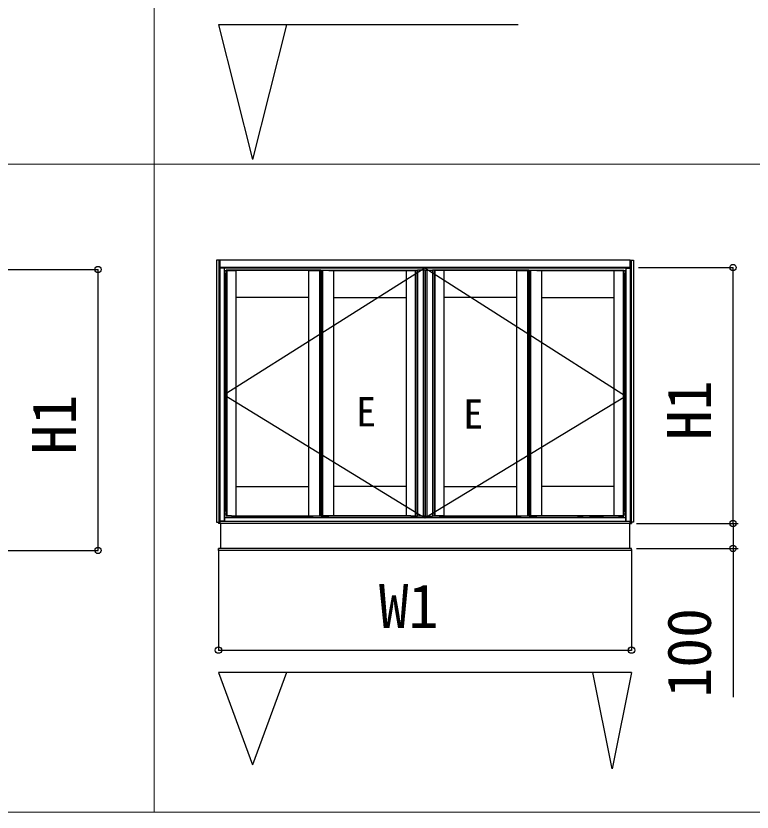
# Model space of a CAD drawing. Units: millimetres, scale not verified. Extents: x -10500 to 10500, y -15656 to 15563.
# Drawn here: x -2615 to 342, y -11798 to -8603 of the extents above; entities that cross this region are included whole.
import ezdxf
from ezdxf.enums import TextEntityAlignment as Align

# ---------------------------------------------------------------- set-up
doc = ezdxf.new("R2010")
doc.units = ezdxf.units.MM
doc.header["$LTSCALE"] = 80
doc.layers.add('0-1_TABLE1', color=7, linetype='Continuous', lineweight=18)
doc.layers.add('0-3_YKK_A1', color=4, linetype='Continuous')
doc.layers.add('0-4_YKK_D', color=6, linetype='Continuous')
doc.styles.add('ＭＳ ゴシック', font='')
doc.styles.get('ＭＳ ゴシック').set_extended_font_data('MS Gothic')

msp = doc.modelspace()

# ---------------------------------------------------------------- linework, layer by layer
at = {"layer": '0-1_TABLE1'}
for p, q in [((-2059.05, -1437.98), (-2059.05, -11797.98)), ((-8900, -9197.98), (3040.95, -9197.98)), ((-8900, -11797.98), (3040.95, -11797.98))]:
    msp.add_line(p, q, dxfattribs=at)
at = {"layer": '0-3_YKK_A1'}
for p, q in [((-1796.05, -9582.98), (-1809.05, -9582.98)), ((-1809.05, -9582.98), (-1809.05, -10633.98)), ((-1800.25, -9582.98), (-1800.25, -10633.98)), ((-1796.05, -9582.98), (-1796.05, -10639.98)), ((-148.55, -9582.98), (-1795.55, -9582.98)), ((-1795.55, -9615.98), (-1795.55, -9582.98)), ((-148.55, -9615.98), (-148.55, -9582.98)), ((-148.05, -9582.98), (-148.05, -10639.98)), ((-148.05, -9582.98), (-135.05, -9582.98)), ((-143.85, -9582.98), (-143.85, -10633.98)), ((-135.05, -9582.98), (-135.05, -10633.98)), ((-1778.05, -9615.98), (-1796.05, -9615.98)), ((-148.55, -9612.98), (-1795.55, -9612.98)), ((-148.55, -9614.98), (-1795.55, -9614.98)), ((-1781.65, -9615.98), (-1781.65, -9614.98)), ((-1780.55, -9615.98), (-1780.55, -9614.98)), ((-1778.05, -9615.98), (-1778.05, -10630.98)), ((-166.05, -9615.98), (-166.05, -10630.98)), ((-166.05, -9615.98), (-148.05, -9615.98)), ((-163.55, -9615.98), (-163.55, -9614.98)), ((-162.45, -9615.98), (-162.45, -9614.98)), ((-1770.55, -9626.48), (-1778.05, -9626.48)), ((-1778.05, -9626.78), (-1777.55, -9626.78)), ((-1777.55, -9626.78), (-1777.55, -10630.98)), ((-1770.55, -9637.48), (-1777.55, -9637.48)), ((-1770.55, -9639.98), (-1777.55, -9639.98)), ((-1770.55, -9643.98), (-1777.55, -9643.98)), ((-1770.55, -9647.48), (-1777.55, -9647.48)), ((-1773.05, -9647.78), (-1773.05, -9710.48)), ((-1770.55, -9647.78), (-1773.05, -9647.78)), ((-1770.55, -9624.98), (-1770.55, -10608.98)), ((-1770.55, -9624.98), (-1731.05, -9624.98)), ((-1770.55, -9647.78), (-1770.55, -10589.98)), ((-1768.05, -9624.98), (-1768.05, -10608.98)), ((-1767.75, -9624.98), (-1767.75, -9622.98)), ((-1749.55, -9622.98), (-1749.55, -9624.98)), ((-1421.05, -9622.98), (-1749.55, -9622.98)), ((-1421.05, -9624.98), (-1749.55, -9624.98)), ((-1731.05, -9624.98), (-1731.05, -10608.98)), ((-1439.55, -9624.98), (-1439.55, -10608.98)), ((-1439.55, -9624.98), (-1396.05, -9624.98)), ((-1421.05, -9622.98), (-1421.05, -9624.98)), ((-1421.05, -9624.98), (-1421.05, -9623.48)), ((-1421.05, -9624.98), (-1390.05, -9624.98)), ((-1390.55, -9622.98), (-1420.55, -9622.99)), ((-1396.05, -9624.98), (-1396.05, -10608.98)), ((-1396.05, -9624.98), (-1388.05, -9624.98)), ((-1396.05, -9624.98), (-1396.05, -10608.98)), ((-1391.05, -9624.98), (-1391.05, -10608.98)), ((-1383.05, -9624.98), (-1391.05, -9624.98)), ((-1390.05, -9624.98), (-1390.05, -9623.47)), ((-1390.05, -9624.98), (-1390.05, -10608.98)), ((-1389.05, -9624.98), (-1389.05, -9623.47)), ((-1358.05, -9624.98), (-1389.05, -9624.98)), ((-1389.05, -9624.98), (-1389.05, -10608.98)), ((-1388.55, -9622.98), (-1358.55, -9622.99)), ((-1388.05, -9624.98), (-1388.05, -10608.98)), ((-1383.05, -9624.98), (-1383.05, -10608.98)), ((-1339.55, -9624.98), (-1383.05, -9624.98)), ((-1383.05, -9624.98), (-1383.05, -10608.98)), ((-1358.05, -9622.98), (-1358.05, -9624.98)), ((-1358.05, -9622.98), (-1029.55, -9622.98)), ((-1358.05, -9624.98), (-1358.05, -9623.48)), ((-1358.05, -9624.98), (-1029.55, -9624.98)), ((-1339.55, -9624.98), (-1339.55, -10608.98)), ((-1048.05, -9624.98), (-1008.55, -9624.98)), ((-1048.05, -9624.98), (-1048.05, -10608.98)), ((-1029.55, -9622.98), (-1029.55, -9624.98)), ((-1011.35, -9624.98), (-1011.35, -9622.98)), ((-1011.06, -9624.98), (-1011.06, -10608.98)), ((-1010.05, -9622.98), (-1002.05, -9622.98)), ((-1008.55, -9624.98), (-1008.55, -10608.98)), ((-979.55, -9622.98), (-1002.05, -9622.98)), ((-1002.05, -9622.98), (-1002.05, -10610.98)), ((-1002.05, -9622.98), (-1002.05, -10610.98)), ((-979.55, -9622.98), (-979.55, -10610.98)), ((-979.55, -9622.98), (-979.55, -10610.98)), ((-971.55, -9622.98), (-979.55, -9622.98)), ((-972.55, -9622.98), (-972.55, -10610.98)), ((-972.55, -9622.98), (-972.55, -10610.98)), ((-972.55, -9622.98), (-964.55, -9622.98)), ((-971.55, -9622.98), (-971.55, -10610.98)), ((-971.55, -9622.98), (-971.55, -10610.98)), ((-964.55, -9622.98), (-942.05, -9622.98)), ((-964.55, -9622.98), (-964.55, -10610.98)), ((-964.55, -9622.98), (-964.55, -10610.98)), ((-942.05, -9622.98), (-942.05, -10610.98)), ((-942.05, -9622.98), (-942.05, -10610.98)), ((-934.05, -9622.98), (-942.05, -9622.98)), ((-896.05, -9624.98), (-935.55, -9624.98)), ((-935.55, -9624.98), (-935.55, -10608.98)), ((-933.05, -9624.98), (-933.05, -10608.98)), ((-932.75, -9624.98), (-932.75, -9622.98)), ((-914.55, -9622.98), (-914.55, -9624.98)), ((-586.05, -9622.98), (-914.55, -9622.98)), ((-586.05, -9624.98), (-914.55, -9624.98)), ((-896.05, -9624.98), (-896.05, -10608.98)), ((-604.55, -9624.98), (-604.55, -10608.98)), ((-604.55, -9624.98), (-561.05, -9624.98)), ((-586.05, -9622.98), (-586.05, -9624.98)), ((-586.05, -9624.98), (-586.05, -9623.48)), ((-586.05, -9624.98), (-555.05, -9624.98)), ((-555.55, -9622.98), (-585.55, -9622.99)), ((-561.05, -9624.98), (-561.05, -10608.98)), ((-561.05, -9624.98), (-553.05, -9624.98)), ((-561.05, -9624.98), (-561.05, -10608.98)), ((-556.05, -9624.98), (-556.05, -10608.98)), ((-548.05, -9624.98), (-556.05, -9624.98)), ((-555.05, -9624.98), (-555.05, -9623.47)), ((-555.05, -9624.98), (-555.05, -10608.98)), ((-554.05, -9624.98), (-554.05, -9623.47)), ((-523.05, -9624.98), (-554.05, -9624.98)), ((-554.05, -9624.98), (-554.05, -10608.98)), ((-553.55, -9622.98), (-523.55, -9622.99)), ((-553.05, -9624.98), (-553.05, -10608.98)), ((-548.05, -9624.98), (-548.05, -10608.98)), ((-504.55, -9624.98), (-548.05, -9624.98)), ((-548.05, -9624.98), (-548.05, -10608.98)), ((-523.05, -9622.98), (-523.05, -9624.98)), ((-523.05, -9622.98), (-194.55, -9622.98)), ((-523.05, -9624.98), (-523.05, -9623.48)), ((-523.05, -9624.98), (-194.55, -9624.98)), ((-504.55, -9624.98), (-504.55, -10608.98)), ((-213.05, -9624.98), (-213.05, -10608.98)), ((-173.55, -9624.98), (-213.05, -9624.98)), ((-194.55, -9622.98), (-194.55, -9624.98)), ((-176.35, -9624.98), (-176.35, -9622.98)), ((-176.05, -9624.98), (-176.05, -10608.98)), ((-173.55, -9624.98), (-173.55, -10608.98)), ((-166.05, -9626.48), (-173.55, -9626.48)), ((-166.55, -9637.48), (-173.55, -9637.48)), ((-166.55, -9639.98), (-173.55, -9639.98)), ((-166.55, -9643.98), (-173.55, -9643.98)), ((-166.55, -9647.48), (-173.55, -9647.48)), ((-173.55, -9647.78), (-173.55, -10589.98)), ((-173.55, -9647.78), (-171.05, -9647.78)), ((-171.05, -9647.78), (-171.05, -9710.48)), ((-166.55, -9626.78), (-166.55, -10630.98)), ((-166.05, -9626.78), (-166.55, -9626.78)), ((-1771.55, -9669.48), (-1770.55, -9669.48)), ((-172.55, -9669.48), (-173.55, -9669.48)), ((-1777.55, -9710.48), (-1770.55, -9710.48)), ((-1771.55, -9709.48), (-1770.55, -9709.48)), ((-1770.55, -9709.48), (-1771.55, -9709.48)), ((-1770.55, -9710.48), (-1771.55, -9710.48)), ((-172.55, -9709.48), (-173.55, -9709.48)), ((-173.55, -9709.48), (-172.55, -9709.48)), ((-173.55, -9710.48), (-172.55, -9710.48)), ((-166.55, -9710.48), (-173.55, -9710.48)), ((-1439.55, -9732.98), (-1731.05, -9732.98)), ((-1339.55, -9732.98), (-1048.05, -9732.98)), ((-604.55, -9732.98), (-896.05, -9732.98)), ((-504.55, -9732.98), (-213.05, -9732.98)), ((-1770.55, -9770.48), (-1777.55, -9770.48)), ((-1773.05, -9770.48), (-1773.05, -10464.98)), ((-1770.55, -9771.48), (-1771.55, -9771.48)), ((-1771.55, -9771.48), (-1770.55, -9771.48)), ((-173.55, -9770.48), (-166.55, -9770.48)), ((-173.55, -9771.48), (-172.55, -9771.48)), ((-172.55, -9771.48), (-173.55, -9771.48)), ((-171.05, -9770.48), (-171.05, -10464.98)), ((-1770.55, -9811.48), (-1771.55, -9811.48)), ((-1771.55, -9813.98), (-1770.55, -9813.98)), ((-173.55, -9811.48), (-172.55, -9811.48)), ((-172.55, -9813.98), (-173.55, -9813.98)), ((-1771.55, -10423.98), (-1770.55, -10423.98)), ((-172.55, -10423.98), (-173.55, -10423.98)), ((-1777.55, -10464.98), (-1770.55, -10464.98)), ((-1771.55, -10463.98), (-1770.55, -10463.98)), ((-1770.55, -10463.98), (-1771.55, -10463.98)), ((-1770.55, -10464.98), (-1771.55, -10464.98)), ((-172.55, -10463.98), (-173.55, -10463.98)), ((-173.55, -10463.98), (-172.55, -10463.98)), ((-173.55, -10464.98), (-172.55, -10464.98)), ((-166.55, -10464.98), (-173.55, -10464.98)), ((-1731.05, -10490.98), (-1439.55, -10490.98)), ((-1048.05, -10490.98), (-1339.55, -10490.98)), ((-896.05, -10490.98), (-604.55, -10490.98)), ((-213.05, -10490.98), (-504.55, -10490.98)), ((-1770.55, -10524.98), (-1777.55, -10524.98)), ((-1773.05, -10524.98), (-1773.05, -10589.98)), ((-1770.55, -10525.98), (-1771.55, -10525.98)), ((-1771.55, -10525.98), (-1770.55, -10525.98)), ((-173.55, -10524.98), (-166.55, -10524.98)), ((-173.55, -10525.98), (-172.55, -10525.98)), ((-172.55, -10525.98), (-173.55, -10525.98)), ((-171.05, -10524.98), (-171.05, -10589.98)), ((-1770.55, -10565.98), (-1771.55, -10565.98)), ((-1771.55, -10568.48), (-1770.55, -10568.48)), ((-173.55, -10565.98), (-172.55, -10565.98)), ((-172.55, -10568.48), (-173.55, -10568.48)), ((-1770.55, -10589.98), (-1777.55, -10589.98)), ((-1770.55, -10589.98), (-1777.55, -10589.98)), ((-1770.55, -10601.98), (-1777.55, -10601.98)), ((-173.55, -10589.98), (-166.55, -10589.98)), ((-166.55, -10589.98), (-173.55, -10589.98)), ((-166.55, -10601.98), (-173.55, -10601.98)), ((-1809.05, -10633.98), (-1797.15, -10633.98)), ((-1801.05, -10633.98), (-1801.05, -10639.98)), ((-1797.15, -10633.98), (-1797.15, -10639.98)), ((-1777.55, -10630.98), (-1796.05, -10630.98)), ((-1795.55, -10639.98), (-1795.55, -10630.98)), ((-148.55, -10631.94), (-1795.55, -10631.94)), ((-166.55, -10616.74), (-1777.55, -10616.74)), ((-1770.55, -10608.98), (-1731.05, -10608.98)), ((-1767.75, -10608.98), (-1767.75, -10610.98)), ((-1749.55, -10608.98), (-1421.05, -10608.98)), ((-1749.55, -10610.98), (-1749.55, -10608.98)), ((-1749.55, -10610.98), (-1421.05, -10610.98)), ((-1685.85, -10610.98), (-1685.85, -10615.18)), ((-1637.85, -10615.18), (-1685.85, -10615.18)), ((-1676.2, -10611.03), (-1676.2, -10612.23)), ((-1676.2, -10612.23), (-1675.5, -10612.23)), ((-1675.5, -10611.03), (-1675.5, -10612.23)), ((-1656.2, -10611.03), (-1656.2, -10612.23)), ((-1656.2, -10612.23), (-1655.5, -10612.23)), ((-1655.5, -10611.03), (-1655.5, -10612.23)), ((-1637.85, -10610.98), (-1637.85, -10615.18)), ((-1635.88, -10610.98), (-1635.7, -10611.33)), ((-1635.85, -10610.98), (-1635.85, -10615.18)), ((-1635.85, -10613.78), (-1635.85, -10610.98)), ((-1633.89, -10612.23), (-1635.7, -10611.33)), ((-1605.55, -10611.68), (-1605.55, -10615.68)), ((-1585.55, -10612.87), (-1605.55, -10612.87)), ((-1585.56, -10611.39), (-1605.54, -10611.39)), ((-1439.55, -10608.98), (-1396.05, -10608.98)), ((-1421.05, -10608.98), (-1390.05, -10608.98)), ((-1421.05, -10608.98), (-1421.05, -10610.49)), ((-1421.05, -10610.98), (-1421.05, -10608.98)), ((-1390.55, -10610.98), (-1420.55, -10610.98)), ((-1396.05, -10608.98), (-1388.05, -10608.98)), ((-1383.05, -10608.98), (-1391.05, -10608.98)), ((-1390.05, -10608.98), (-1390.05, -10610.49)), ((-1358.05, -10608.98), (-1389.05, -10608.98)), ((-1389.05, -10608.98), (-1389.05, -10610.49)), ((-1388.55, -10610.98), (-1358.55, -10610.98)), ((-1339.55, -10608.98), (-1383.05, -10608.98)), ((-1358.05, -10608.98), (-1358.05, -10610.49)), ((-1029.55, -10608.98), (-1358.05, -10608.98)), ((-1358.05, -10610.98), (-1358.05, -10608.98)), ((-1029.55, -10610.98), (-1358.05, -10610.98)), ((-1048.05, -10608.98), (-1008.55, -10608.98)), ((-1029.55, -10610.98), (-1029.55, -10608.98)), ((-1011.35, -10608.98), (-1011.35, -10610.98)), ((-1010.05, -10610.98), (-1002.05, -10610.98)), ((-979.55, -10610.98), (-1002.05, -10610.98)), ((-982.05, -10611.68), (-982.05, -10615.68)), ((-962.05, -10612.87), (-982.05, -10612.87)), ((-962.06, -10611.39), (-982.04, -10611.39)), ((-971.55, -10610.98), (-979.55, -10610.98)), ((-972.55, -10610.98), (-964.55, -10610.98)), ((-964.55, -10610.98), (-942.05, -10610.98)), ((-934.05, -10610.98), (-942.05, -10610.98)), ((-896.05, -10608.98), (-935.55, -10608.98)), ((-932.75, -10608.98), (-932.75, -10610.98)), ((-914.55, -10608.98), (-586.05, -10608.98)), ((-914.55, -10610.98), (-914.55, -10608.98)), ((-914.55, -10610.98), (-586.05, -10610.98)), ((-604.55, -10608.98), (-561.05, -10608.98)), ((-586.05, -10608.98), (-555.05, -10608.98)), ((-586.05, -10608.98), (-586.05, -10610.49)), ((-586.05, -10610.98), (-586.05, -10608.98)), ((-555.55, -10610.98), (-585.55, -10610.98)), ((-561.05, -10608.98), (-553.05, -10608.98)), ((-548.05, -10608.98), (-556.05, -10608.98)), ((-555.05, -10608.98), (-555.05, -10610.49)), ((-523.05, -10608.98), (-554.05, -10608.98)), ((-554.05, -10608.98), (-554.05, -10610.49)), ((-553.55, -10610.98), (-523.55, -10610.98)), ((-504.55, -10608.98), (-548.05, -10608.98)), ((-523.05, -10608.98), (-523.05, -10610.49)), ((-194.55, -10608.98), (-523.05, -10608.98)), ((-523.05, -10610.98), (-523.05, -10608.98)), ((-194.55, -10610.98), (-523.05, -10610.98)), ((-358.55, -10611.68), (-358.55, -10615.68)), ((-338.55, -10612.87), (-358.55, -10612.87)), ((-338.56, -10611.39), (-358.54, -10611.39)), ((-310.22, -10612.23), (-308.4, -10611.33)), ((-308.22, -10610.98), (-308.4, -10611.33)), ((-308.25, -10610.98), (-308.25, -10615.18)), ((-308.25, -10613.78), (-308.25, -10610.98)), ((-306.25, -10610.98), (-306.25, -10615.18)), ((-306.25, -10615.18), (-258.25, -10615.18)), ((-288.6, -10611.03), (-288.6, -10612.23)), ((-288.6, -10612.23), (-287.9, -10612.23)), ((-287.9, -10611.03), (-287.9, -10612.23)), ((-268.6, -10611.03), (-268.6, -10612.23)), ((-268.6, -10612.23), (-267.9, -10612.23)), ((-267.9, -10611.03), (-267.9, -10612.23)), ((-258.25, -10610.98), (-258.25, -10615.18)), ((-173.55, -10608.98), (-213.05, -10608.98)), ((-194.55, -10610.98), (-194.55, -10608.98)), ((-176.35, -10608.98), (-176.35, -10610.98)), ((-166.55, -10630.98), (-148.05, -10630.98)), ((-148.55, -10639.98), (-148.55, -10630.98)), ((-146.95, -10633.98), (-146.95, -10639.98)), ((-135.05, -10633.98), (-146.95, -10633.98)), ((-143.05, -10633.98), (-143.05, -10639.98)), ((-1796.05, -10639.98), (-1801.05, -10639.98)), ((-148.55, -10639.98), (-1795.55, -10639.98)), ((-150.55, -10639.98), (-1793.55, -10639.98)), ((-1793.55, -10639.98), (-1793.55, -10739.98)), ((-150.55, -10639.98), (-150.55, -10739.98)), ((-148.05, -10639.98), (-143.05, -10639.98)), ((-143.05, -10739.98), (-1801.05, -10739.98)), ((-1801.05, -10747.98), (-1801.05, -10739.98)), ((-143.05, -10747.98), (-1801.05, -10747.98)), ((-150.55, -10739.98), (-1793.55, -10739.98)), ((-143.05, -10747.98), (-143.05, -10739.98))]:
    msp.add_line(p, q, dxfattribs=at)
for points in [[(-1796.05, -9582.98), (-1795.55, -9582.98), (-1795.55, -9615.98), (-1796.05, -9615.98)], [(-148.55, -9582.98), (-148.05, -9582.98), (-148.05, -9615.98), (-148.55, -9615.98)], [(-972.05, -9614.98), (-1778.05, -10123.48), (-972.05, -10616.74), (-166.55, -10128.88)], [(-1796.05, -10639.98), (-1795.55, -10639.98), (-1795.55, -10630.98), (-1796.05, -10630.98)], [(-148.05, -10639.98), (-148.55, -10639.98), (-148.55, -10630.98), (-148.05, -10630.98)]]:
    msp.add_lwpolyline(points, close=True, dxfattribs=at)
for points in [[(-1749.55, -9624.98), (-1770.75, -9624.98), (-1770.75, -9623.48)], [(-1749.55, -9624.98), (-1749.55, -9622.98), (-1770.25, -9622.98)], [(-1029.55, -9624.98), (-1029.55, -9622.98), (-1008.85, -9622.98)], [(-1029.55, -9624.98), (-1008.35, -9624.98), (-1008.35, -9623.48)], [(-914.55, -9624.98), (-935.75, -9624.98), (-935.75, -9623.48)], [(-914.55, -9624.98), (-914.55, -9622.98), (-935.25, -9622.98)], [(-194.55, -9624.98), (-194.55, -9622.98), (-173.85, -9622.98)], [(-194.55, -9624.98), (-173.35, -9624.98), (-173.35, -9623.48)], [(-1771.55, -9669.48), (-1771.55, -9709.48), (-1771.55, -9771.48), (-1771.55, -9811.48)], [(-172.55, -9669.48), (-172.55, -9709.48), (-172.55, -9771.48), (-172.55, -9811.48)], [(-1770.55, -9770.48), (-1771.55, -9770.48), (-1770.55, -9770.48)], [(-173.55, -9770.48), (-172.55, -9770.48), (-173.55, -9770.48)], [(-1770.55, -9811.98), (-1771.55, -9811.98), (-1771.55, -9813.98)], [(-173.55, -9811.98), (-172.55, -9811.98), (-172.55, -9813.98)], [(-1771.55, -10423.98), (-1771.55, -10463.98), (-1771.55, -10525.98), (-1771.55, -10565.98)], [(-172.55, -10423.98), (-172.55, -10463.98), (-172.55, -10525.98), (-172.55, -10565.98)], [(-1770.55, -10524.98), (-1771.55, -10524.98), (-1770.55, -10524.98)], [(-173.55, -10524.98), (-172.55, -10524.98), (-173.55, -10524.98)], [(-1770.55, -10566.48), (-1771.55, -10566.48), (-1771.55, -10568.48)], [(-173.55, -10566.48), (-172.55, -10566.48), (-172.55, -10568.48)], [(-1749.55, -10608.98), (-1770.75, -10608.98), (-1770.75, -10610.48)], [(-1749.55, -10608.98), (-1749.55, -10610.98), (-1770.25, -10610.98)], [(-1637.85, -10610.98), (-1637.85, -10615.18), (-1635.85, -10615.18)], [(-1605.55, -10615.68), (-1585.55, -10615.68), (-1585.55, -10611.68)], [(-1029.55, -10608.98), (-1008.35, -10608.98), (-1008.35, -10610.48)], [(-1029.55, -10608.98), (-1029.55, -10610.98), (-1008.85, -10610.98)], [(-982.05, -10615.68), (-962.05, -10615.68), (-962.05, -10611.68)], [(-914.55, -10608.98), (-935.75, -10608.98), (-935.75, -10610.48)], [(-914.55, -10608.98), (-914.55, -10610.98), (-935.25, -10610.98)], [(-358.55, -10615.68), (-338.55, -10615.68), (-338.55, -10611.68)], [(-306.25, -10610.98), (-306.25, -10615.18), (-308.25, -10615.18)], [(-194.55, -10608.98), (-173.35, -10608.98), (-173.35, -10610.48)], [(-194.55, -10608.98), (-194.55, -10610.98), (-173.85, -10610.98)]]:
    msp.add_lwpolyline(points, dxfattribs=at)
for centre, radius, start, end in [((-1770.25, -9623.48), 0.5, 90, 180), ((-1420.55, -9623.49), 0.5, 90.0054, 180.0054), ((-1390.55, -9623.48), 0.5, 0.00541, 90.0054), ((-1388.55, -9623.48), 0.5, 89.9946, 179.99459), ((-1358.55, -9623.49), 0.5, 359.9946, 89.9946), ((-1008.85, -9623.48), 0.5, 0, 90), ((-935.25, -9623.48), 0.5, 90, 180), ((-585.55, -9623.49), 0.5, 90.0054, 180.0054), ((-555.55, -9623.48), 0.5, 0.00541, 90.0054), ((-553.55, -9623.48), 0.5, 89.9946, 179.99459), ((-523.55, -9623.49), 0.5, 359.9946, 89.9946), ((-173.85, -9623.48), 0.5, 0, 90), ((-1770.55, -9668.48), 1, 90, 270), ((-173.55, -9668.48), 1, 270, 90), ((-1770.55, -10422.98), 1, 90, 270), ((-173.55, -10422.98), 1, 270, 90), ((-1770.25, -10610.48), 0.5, 180, 270), ((-1675.85, -10610.18), 3.75, 192.31783, 347.68217), ((-1676.7, -10611.03), 0.5, 0, 5.7387), ((-1675, -10611.03), 0.5, 174.2613, 180), ((-1655.85, -10610.18), 3.75, 192.31783, 347.68217), ((-1656.7, -10611.03), 0.5, 0, 5.7387), ((-1655, -10611.03), 0.5, 174.2613, 180), ((-1635.7, -10613.78), 0.154, 180, 297.28096), ((-1637.55, -10610.18), 4.2, 297.28096, 349.01948), ((-1600.55, -10611.68), 5, 171.9522, 180), ((-1590.55, -10611.68), 5, 0, 8.0478), ((-1420.55, -10610.48), 0.5, 179.9946, 269.9946), ((-1390.55, -10610.48), 0.5, 269.9946, 359.99459), ((-1388.55, -10610.48), 0.5, 180.00541, 270.0054), ((-1358.55, -10610.48), 0.5, 270.0054, 0.0054), ((-1008.85, -10610.48), 0.5, 270, 0), ((-977.05, -10611.68), 5, 171.9522, 180), ((-967.05, -10611.68), 5, 0, 8.0478), ((-935.25, -10610.48), 0.5, 180, 270), ((-585.55, -10610.48), 0.5, 179.9946, 269.9946), ((-555.55, -10610.48), 0.5, 269.9946, 359.99459), ((-553.55, -10610.48), 0.5, 180.00541, 270.0054), ((-523.55, -10610.48), 0.5, 270.0054, 0.0054), ((-353.55, -10611.68), 5, 171.92397, 180), ((-343.55, -10611.68), 5, 0, 8.07603), ((-306.55, -10610.18), 4.2, 190.94662, 242.71904), ((-308.41, -10613.78), 0.154, 242.71904, 0), ((-288.25, -10610.18), 3.75, 192.27968, 347.72032), ((-289.1, -10611.03), 0.5, 0, 6.01972), ((-287.4, -10611.03), 0.5, 173.98028, 180), ((-268.25, -10610.18), 3.75, 192.27968, 347.72032), ((-269.1, -10611.03), 0.5, 0, 6.01972), ((-267.4, -10611.03), 0.5, 173.98028, 180), ((-173.85, -10610.48), 0.5, 270, 0)]:
    msp.add_arc(centre, radius, start, end, dxfattribs=at)
at = {"layer": '0-4_YKK_D'}
for p, q in [((-598.05, -8638.31), (-1801.05, -8638.31)), ((-1801.05, -8638.31), (-1664.43, -9179.81)), ((-1527.81, -8638.31), (-1664.43, -9179.81)), ((-115.05, -9612.98), (265.95, -9612.98)), ((264.95, -10639.98), (264.95, -9612.98)), ((-2719.55, -9620.98), (-2284.05, -9620.98)), ((-2285.05, -10747.98), (-2285.05, -9620.98)), ((-1801.55, -10633.98), (-1801.55, -10634.86)), ((-142.55, -10633.98), (-142.55, -10634.86)), ((-123.05, -10639.98), (284.95, -10639.98)), ((-115.05, -10639.98), (265.95, -10639.98)), ((-2692.05, -10747.98), (-2284.05, -10747.98)), ((-1801.55, -10743.86), (-1801.55, -11148.98)), ((-142.55, -10743.86), (-142.55, -11148.98)), ((-123.05, -10739.98), (284.95, -10739.98)), ((-1801.55, -11147.98), (-142.55, -11147.98)), ((-143.05, -11238.31), (-1801.05, -11238.31)), ((-1801.05, -11238.31), (-1664.43, -11607.81)), ((-1527.81, -11238.31), (-1664.43, -11607.81))]:
    msp.add_line(p, q, dxfattribs=at)
for points in [[(264.95, -10639.98), (264.95, -10739.98), (264.95, -11337.53)], [(-143.05, -11238.31), (-220.55, -11624.56), (-298.05, -11238.31)]]:
    msp.add_lwpolyline(points, dxfattribs=at)
for centre in [(-2285.05, -9620.98), (264.95, -9612.98), (264.95, -10639.98), (264.95, -10639.98), (264.95, -10739.98), (-2285.05, -10747.98), (-1801.55, -11147.98), (-142.55, -11147.98)]:
    msp.add_circle(centre, 12.75, dxfattribs=at)

# ---------------------------------------------------------------- texts
at = {"layer": '0-3_YKK_A1', "style": 'ＭＳ ゴシック'}
for p in [(-1248.62, -10285.47), (-817.75, -10294.22)]:
    msp.add_text('E', height=117.3, dxfattribs=at).set_placement(p, align=Align.BOTTOM_LEFT)
at = {"layer": '0-4_YKK_D', "style": 'ＭＳ ゴシック'}
for s, p in [('H1', (228.95, -10305.12)), ('H1', (-2321.05, -10363.12)), ('100', (228.95, -11338.35))]:
    msp.add_text(s, height=176, rotation=90, dxfattribs=at).set_placement(p, align=Align.BOTTOM_LEFT)
msp.add_text('W1', height=176, dxfattribs=at).set_placement((-1157.51, -11111.98), align=Align.BOTTOM_LEFT)

doc.saveas('drawing.dxf')
